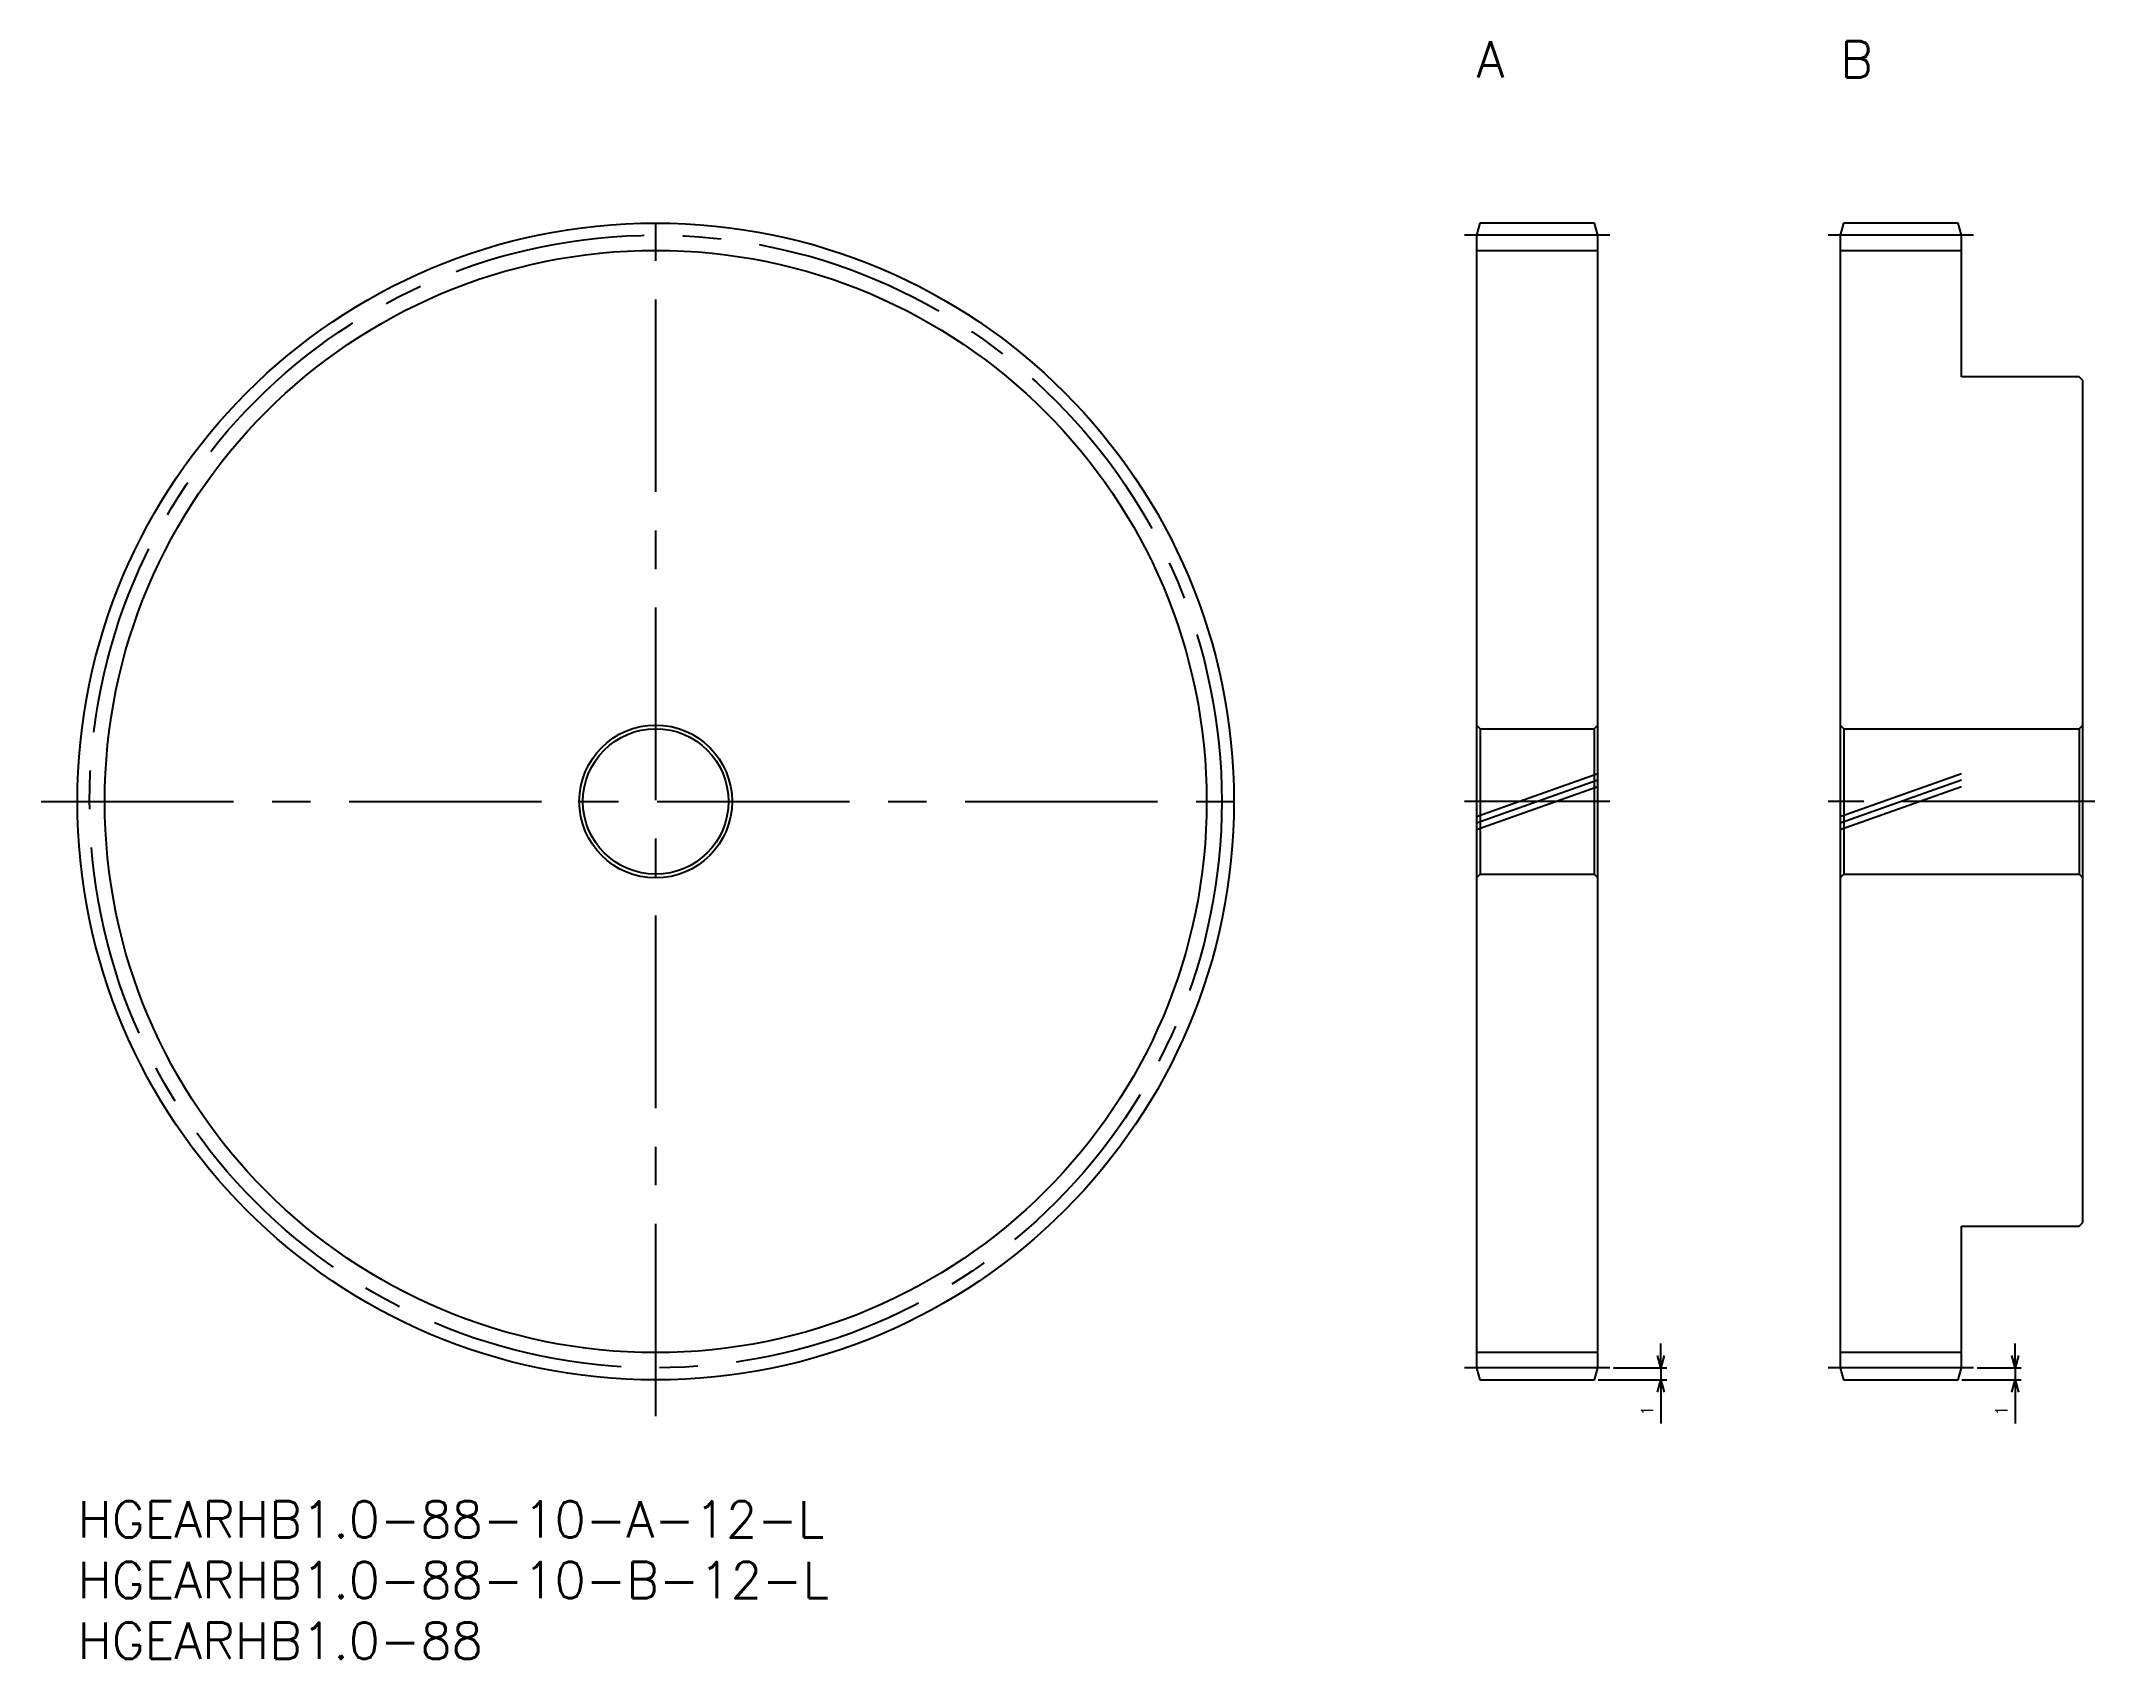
# Model space of a CAD drawing. Extents: x -3 to 166, y -13 to 120.
import ezdxf

# ---------------------------------------------------------------- set-up
doc = ezdxf.new("R2010")
doc.units = 0
doc.header["$LTSCALE"] = 0.5
doc.header["$PDMODE"] = 35
doc.linetypes.add('CENTER', pattern=[50.8, 31.75, -6.35, 6.35, -6.35])
doc.linetypes.add('PHANTOM', pattern=[63.5, 31.75, -6.35, 6.35, -6.35, 6.35, -6.35])
doc.layers.get('0').update_dxf_attribs({"linetype": 'CONTINUOUS'})
doc.layers.get('DEFPOINTS').update_dxf_attribs({"linetype": 'CONTINUOUS'})
for name, color, linetype in [('MSM_CENTER', 1, 'CENTER'), ('MSM_CONTINUOUS', 7, 'CONTINUOUS'), ('MSM_IMAGINARY', 6, 'PHANTOM'), ('MSM_NARROW', 5, 'CONTINUOUS'), ('MSM_PART_NUMBER', 7, 'CONTINUOUS')]:
    doc.layers.add(name, color=color, linetype=linetype)
doc.styles.get("Standard").update_dxf_attribs({"font": 'txt.shx', "height": 1, "bigfont": 'bigfont.shx'})
doc.dimstyles.get("Standard").update_dxf_attribs({"dimtxt": 2.5, "dimasz": 2.5, "dimexe": 1.25, "dimexo": 0.625, "dimtad": 1, "dimcen": 2.5, "dimazin": 3, "dimtfac": 1, "dimtmove": 0, "dimatfit": 3})

# ---------------------------------------------------------------- blocks, each defined once
blk = doc.blocks.new('*U21')
at = {"layer": 'MSM_PART_NUMBER'}
blk.add_text('A', height=3, dxfattribs=at).set_placement((115.37, 117.37))
blk = doc.blocks.new('*U22')
at = {"layer": 'MSM_PART_NUMBER'}
blk.add_text('B', height=3, dxfattribs=at).set_placement((145.37, 117.37))
blk = doc.blocks.new('*U23')
at = {"layer": 'MSM_PART_NUMBER'}
blk.add_text('HGEARHB1.0-88-10-A-12-L', height=3, dxfattribs=at).set_placement((0, -3))
blk = doc.blocks.new('*U24')
at = {"layer": 'MSM_PART_NUMBER'}
blk.add_text('HGEARHB1.0-88-10-B-12-L', height=3, dxfattribs=at).set_placement((0, -8))
blk = doc.blocks.new('*U25')
at = {"layer": 'MSM_PART_NUMBER'}
blk.add_text('HGEARHB1.0-88', height=3, dxfattribs=at).set_placement((0, -13))
blk = doc.blocks.new('_OPEN30')
at = {"color": 0, "linetype": 'BYBLOCK'}
for p, q in [((-1, 0.27), (0, 0)), ((0, 0), (-1, -0.27)), ((0, 0), (-1, 0))]:
    blk.add_line(p, q, dxfattribs=at)
blk = doc.blocks.new('*U26')
at = {"layer": 'MSM_CONTINUOUS'}
blk.add_text('1', height=1, rotation=90, dxfattribs=at).set_placement((159.16, 7.04))
blk = doc.blocks.new('*D18')
at = {"layer": 'DEFPOINTS', "color": 0}
for p in [(156.37, 11), (155.1, 10), (159.79, 10)]:
    blk.add_point(p, dxfattribs=at)
at = {"layer": 'MSM_CONTINUOUS'}
for p, q in [((159.79, 12), (159.79, 13)), ((156.67, 11), (160.29, 11)), ((159.79, 11), (159.79, 6.42)), ((159.79, 11), (159.79, 10)), ((155.4, 10), (160.29, 10))]:
    blk.add_line(p, q, dxfattribs=at)
for p, rotation in [((159.79, 11), 270), ((159.79, 10), 90)]:
    blk.add_blockref('_OPEN30', p, dxfattribs=dict(at, rotation=rotation))
blk.add_blockref('*U26', (0, 0), dxfattribs=at)
blk = doc.blocks.new('*U27')
at = {"layer": 'MSM_CONTINUOUS'}
blk.add_text('1', height=1, rotation=90, dxfattribs=at).set_placement((129.94, 7.04))
blk = doc.blocks.new('*D19')
at = {"layer": 'DEFPOINTS', "color": 0}
for p in [(126.37, 11), (125.1, 10), (130.57, 10)]:
    blk.add_point(p, dxfattribs=at)
at = {"layer": 'MSM_CONTINUOUS'}
for p, q in [((130.57, 12), (130.57, 13)), ((126.67, 11), (131.07, 11)), ((130.57, 11), (130.57, 6.42)), ((130.57, 11), (130.57, 10)), ((125.4, 10), (131.07, 10))]:
    blk.add_line(p, q, dxfattribs=at)
for p, rotation in [((130.57, 11), 270), ((130.57, 10), 90)]:
    blk.add_blockref('_OPEN30', p, dxfattribs=dict(at, rotation=rotation))
blk.add_blockref('*U27', (0, 0), dxfattribs=at)

msp = doc.modelspace()

# ---------------------------------------------------------------- linework, layer by layer
at = {"layer": 'MSM_CENTER'}
for p, q in [((47.685, 7), (47.685, 108.37)), ((126.37, 104.37), (114.37, 104.37)), ((156.37, 104.37), (144.37, 104.37)), ((-3, 57.685), (98.37, 57.685)), ((126.37, 57.685), (114.37, 57.685)), ((166.37, 57.685), (144.37, 57.685)), ((126.37, 11), (114.37, 11)), ((156.37, 11), (144.37, 11))]:
    msp.add_line(p, q, dxfattribs=at)
msp.add_circle((47.685, 57.685), 46.685, dxfattribs=at)
at = {"layer": 'MSM_CONTINUOUS'}
for p, q in [((115.638, 105.37), (115.37, 104.37)), ((125.102, 105.37), (115.638, 105.37)), ((125.37, 104.37), (125.102, 105.37)), ((145.638, 105.37), (145.37, 104.37)), ((155.102, 105.37), (145.638, 105.37)), ((155.37, 104.37), (155.102, 105.37)), ((115.37, 104.37), (115.37, 11)), ((125.37, 11), (125.37, 104.37)), ((145.37, 104.37), (145.37, 11)), ((155.37, 92.685), (155.37, 104.37)), ((115.37, 103.12), (125.37, 103.12)), ((145.37, 103.12), (155.37, 103.12)), ((165.07, 92.685), (155.37, 92.685)), ((165.37, 92.385), (165.07, 92.685)), ((165.37, 22.985), (165.37, 92.385)), ((115.67, 63.685), (115.37, 63.985)), ((115.67, 63.685), (115.67, 51.685)), ((115.67, 63.685), (125.07, 63.685)), ((125.37, 63.985), (125.07, 63.685)), ((125.07, 63.685), (125.07, 51.685)), ((145.67, 63.685), (145.37, 63.985)), ((145.67, 63.685), (145.67, 51.685)), ((145.67, 63.685), (165.07, 63.685)), ((165.37, 63.985), (165.07, 63.685)), ((165.07, 63.685), (165.07, 51.685)), ((115.67, 51.685), (115.37, 51.385)), ((115.67, 51.685), (125.07, 51.685)), ((125.37, 51.385), (125.07, 51.685)), ((145.67, 51.685), (145.37, 51.385)), ((145.67, 51.685), (165.07, 51.685)), ((165.37, 51.385), (165.07, 51.685)), ((155.37, 11), (155.37, 22.685)), ((155.37, 22.685), (165.07, 22.685)), ((165.07, 22.685), (165.37, 22.985)), ((125.37, 12.25), (115.37, 12.25)), ((155.37, 12.25), (145.37, 12.25)), ((115.37, 11), (115.638, 10)), ((125.102, 10), (125.37, 11)), ((145.37, 11), (145.638, 10)), ((155.102, 10), (155.37, 11)), ((115.638, 10), (125.102, 10)), ((145.638, 10), (155.102, 10))]:
    msp.add_line(p, q, dxfattribs=at)
for radius in [47.685, 6.3, 6]:
    msp.add_circle((47.685, 57.685), radius, dxfattribs=at)
at = {"layer": 'MSM_IMAGINARY'}
for p, q in [((115.37, 56.442), (125.37, 59.989)), ((115.37, 55.912), (125.37, 59.458)), ((145.37, 56.442), (155.37, 59.989)), ((145.37, 55.912), (155.37, 59.458)), ((115.37, 55.381), (125.37, 58.928)), ((145.37, 55.381), (155.37, 58.928))]:
    msp.add_line(p, q, dxfattribs=at)
at = {"layer": 'MSM_NARROW'}
msp.add_circle((47.685, 57.685), 45.435, dxfattribs=at)

# ---------------------------------------------------------------- block references
at = {"layer": 'MSM_CONTINUOUS'}
for name in ['*U21', '*U22', '*U23', '*U24', '*U25']:
    msp.add_blockref(name, (0, 0), dxfattribs=at)

# ---------------------------------------------------------------- dimensions: what is measured, and where the dimension line sits
for base, p1, p2, picture, middle in [((130.566, 10), (126.37, 11), (125.102, 10), '*D19', (129.441, 7.208)), ((159.786, 10), (156.37, 11), (155.102, 10), '*D18', (158.661, 7.208))]:
    dim = msp.add_linear_dim(base=base, p1=p1, p2=p2, angle=90, dimstyle='Standard', override={"dimlfac": 1}, dxfattribs=at)
    dim.commit()
    dim.dimension.update_dxf_attribs({"geometry": picture, "text_midpoint": middle})

doc.saveas('drawing.dxf')
